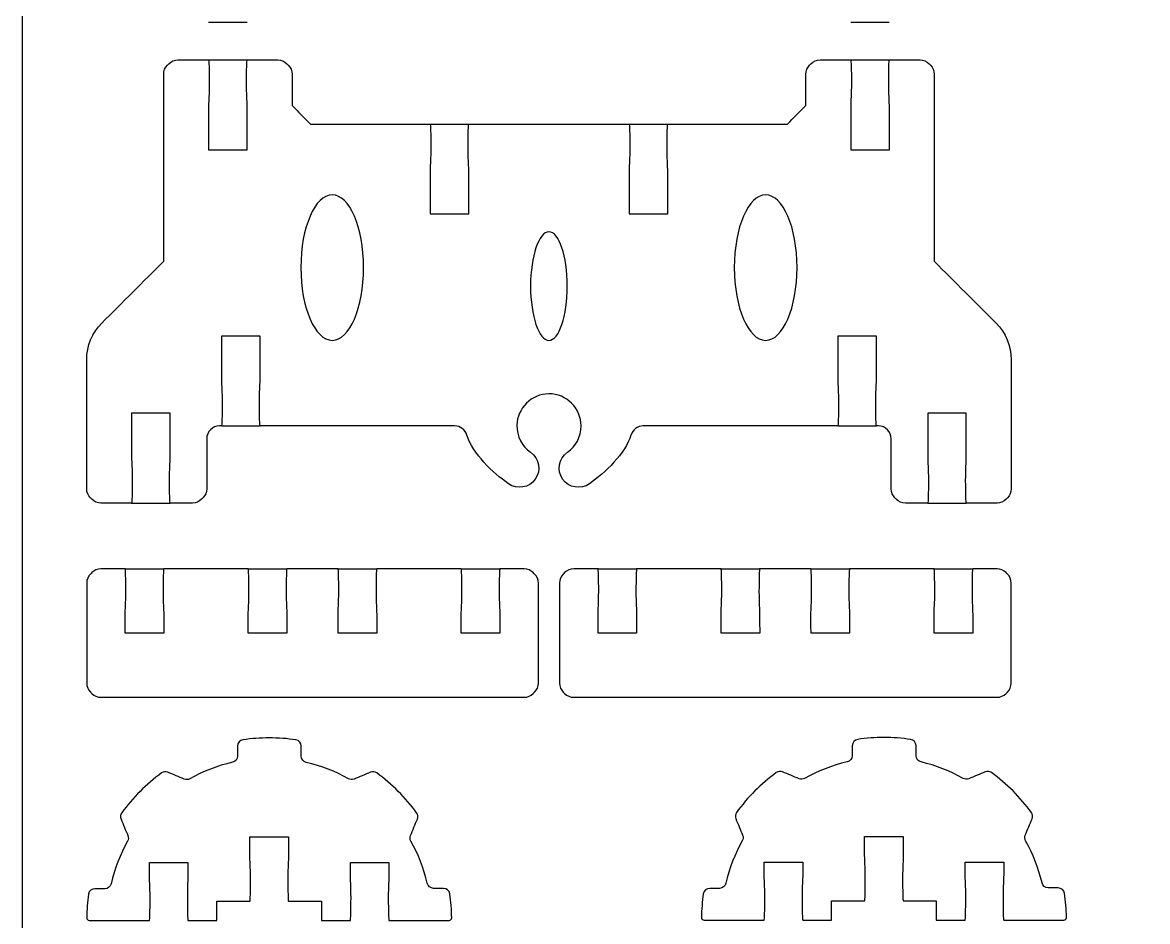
# Model space of a CAD drawing. Extents: x 0 to 410, y 0 to 300.
# Drawn here: x 210 to 297.6, y 126.9 to 196.9 of the extents above; entities that cross this region are included whole.
import ezdxf

# ---------------------------------------------------------------- set-up
doc = ezdxf.new("R2010")
doc.units = 0
doc.header["$MEASUREMENT"] = 0
doc.layers.add('DEFAULT', color=18, linetype='CONTINUOUS')

msp = doc.modelspace()

# ---------------------------------------------------------------- linework, layer by layer
at = {"layer": 'DEFAULT', "color": 18}
msp.add_lwpolyline([(410, 0.353), (210, 0.353), (210, 300.353), (410, 300.353)], close=True, dxfattribs=at)
at = {"layer": 'DEFAULT', "color": 1}
for points in [[(227.495, 196.876), (224.495, 196.876)], [(277.501, 196.876), (274.501, 196.876)], [(224.495, 193.956), (227.495, 193.956)], [(274.501, 193.956), (277.501, 193.956)], [(241.749, 188.961), (244.749, 188.961)], [(257.247, 188.961), (260.247, 188.961)], [(225.501, 165.459), (228.501, 165.459)], [(273.499, 165.459), (276.499, 165.459)], [(218.498, 159.458), (221.498, 159.458)], [(280.498, 159.458), (283.498, 159.458)], [(217.999, 154.328), (220.999, 154.328)], [(227.58, 154.328), (230.58, 154.328)], [(234.579, 154.328), (237.579, 154.328)], [(244.171, 154.328), (247.171, 154.328)], [(254.823, 154.328), (257.823, 154.328)], [(264.405, 154.328), (267.405, 154.328)], [(271.404, 154.328), (274.404, 154.328)], [(280.996, 154.328), (283.996, 154.328)]]:
    msp.add_lwpolyline(points, dxfattribs=at)
for points, knots in [([(215, 170.634), (215, 167.277), (215, 163.92), (215, 160.562), (215, 160.298), (215.106, 160.044), (215.293, 159.857), (215.328, 159.821), (215.363, 159.786), (215.399, 159.751), (215.586, 159.56), (215.84, 159.458), (216.108, 159.458), (216.904, 159.458), (217.7, 159.458), (218.496, 159.458), (218.524, 159.458), (218.545, 160.241), (218.545, 161.208), (218.545, 162.175), (218.496, 162.623), (218.496, 162.958), (218.496, 164.124), (218.496, 165.291), (218.496, 166.457), (219.497, 166.457), (220.497, 166.457), (221.498, 166.457), (221.498, 165.291), (221.498, 164.124), (221.498, 162.958), (221.498, 162.623), (221.449, 162.175), (221.449, 161.208), (221.449, 160.241), (221.47, 159.458), (221.498, 159.458), (222.079, 159.458), (222.66, 159.458), (223.241, 159.458), (223.505, 159.458), (223.759, 159.56), (223.946, 159.751), (223.982, 159.786), (224.017, 159.821), (224.052, 159.857), (224.239, 160.044), (224.345, 160.298), (224.345, 160.562), (224.345, 161.861), (224.345, 163.159), (224.345, 164.457), (224.345, 165.011), (224.793, 165.459), (225.347, 165.459), (225.397, 165.459), (225.448, 165.459), (225.499, 165.459), (225.527, 165.459), (225.548, 166.242), (225.548, 167.209), (225.548, 168.175), (225.499, 168.623), (225.499, 168.958), (225.497, 170.125), (225.496, 171.291), (225.495, 172.458), (226.496, 172.458), (227.496, 172.458), (228.497, 172.458), (228.498, 171.291), (228.5, 170.125), (228.501, 168.958), (228.501, 168.623), (228.451, 168.175), (228.451, 167.209), (228.451, 166.242), (228.473, 165.459), (228.501, 165.459), (233.551, 165.459), (238.602, 165.459), (243.652, 165.459), (244.093, 165.459), (244.481, 165.17), (244.608, 164.75), (245.039, 163.314), (246.63, 161.808), (247.847, 160.957), (248.524, 160.481), (249.459, 160.643), (249.932, 161.324), (250.408, 162.002), (250.242, 162.933), (249.568, 163.413), (248.909, 163.875), (248.478, 164.647), (248.499, 165.515), (248.531, 166.845), (249.656, 167.953), (250.986, 167.96), (252.373, 167.964), (253.498, 166.845), (253.498, 165.459), (253.498, 164.612), (253.082, 163.861), (252.433, 163.413), (251.752, 162.937), (251.59, 162.002), (252.062, 161.324), (252.539, 160.643), (253.47, 160.481), (254.151, 160.957), (255.364, 161.808), (256.955, 163.314), (257.386, 164.75), (257.513, 165.17), (257.901, 165.459), (258.342, 165.459), (263.394, 165.459), (268.445, 165.459), (273.497, 165.459), (273.525, 165.459), (273.547, 166.242), (273.547, 167.209), (273.547, 168.175), (273.497, 168.623), (273.497, 168.958), (273.498, 170.125), (273.5, 171.291), (273.501, 172.458), (274.501, 172.458), (275.502, 172.458), (276.503, 172.458), (276.502, 171.291), (276.5, 170.125), (276.499, 168.958), (276.499, 168.623), (276.45, 168.175), (276.45, 167.209), (276.45, 166.242), (276.471, 165.459), (276.499, 165.459), (276.55, 165.459), (276.6, 165.459), (276.651, 165.459), (277.201, 165.459), (277.649, 165.011), (277.649, 164.457), (277.649, 163.159), (277.649, 161.861), (277.649, 160.562), (277.649, 160.298), (277.755, 160.044), (277.942, 159.857), (277.977, 159.821), (278.013, 159.786), (278.048, 159.751), (278.235, 159.56), (278.489, 159.458), (278.757, 159.458), (279.337, 159.458), (279.917, 159.458), (280.496, 159.458), (280.525, 159.458), (280.546, 160.241), (280.546, 161.208), (280.546, 162.175), (280.496, 162.623), (280.496, 162.958), (280.496, 164.124), (280.496, 165.291), (280.496, 166.457), (281.497, 166.457), (282.498, 166.457), (283.498, 166.457), (283.498, 165.291), (283.498, 164.124), (283.498, 162.958), (283.498, 162.623), (283.449, 162.175), (283.449, 161.208), (283.449, 160.241), (283.47, 159.458), (283.498, 159.458), (284.296, 159.458), (285.093, 159.458), (285.89, 159.458), (286.155, 159.458), (286.409, 159.56), (286.596, 159.751), (286.631, 159.786), (286.666, 159.821), (286.702, 159.857), (286.889, 160.044), (286.994, 160.298), (286.994, 160.562), (286.994, 163.92), (286.994, 167.277), (286.994, 170.634), (286.994, 171.696), (286.575, 172.712), (285.823, 173.463), (284.216, 175.07), (282.608, 176.676), (281.001, 178.282), (281.001, 183.138), (281.001, 187.993), (281.001, 192.849), (281.001, 193.113), (280.895, 193.367), (280.708, 193.558), (280.673, 193.593), (280.637, 193.628), (280.602, 193.663), (280.415, 193.85), (280.161, 193.956), (279.897, 193.956), (279.099, 193.956), (278.302, 193.956), (277.505, 193.956), (277.477, 193.956), (277.455, 193.173), (277.455, 192.206), (277.455, 191.24), (277.505, 190.792), (277.505, 190.457), (277.505, 189.29), (277.505, 188.124), (277.505, 186.957), (276.504, 186.957), (275.503, 186.957), (274.503, 186.957), (274.503, 188.124), (274.503, 189.29), (274.503, 190.457), (274.503, 190.792), (274.552, 191.24), (274.552, 192.206), (274.552, 193.173), (274.527, 193.956), (274.499, 193.956), (273.703, 193.956), (272.907, 193.956), (272.111, 193.956), (271.843, 193.956), (271.589, 193.85), (271.402, 193.663), (271.366, 193.628), (271.331, 193.593), (271.296, 193.558), (271.109, 193.367), (271.003, 193.113), (271.003, 192.849), (271.003, 192.034), (271.003, 191.219), (271.003, 190.404), (270.523, 189.923), (270.043, 189.442), (269.564, 188.961), (266.458, 188.961), (263.352, 188.961), (260.247, 188.961), (260.219, 188.961), (260.197, 188.178), (260.197, 187.215), (260.194, 186.248), (260.243, 185.797), (260.243, 185.465), (260.243, 184.298), (260.243, 183.132), (260.243, 181.965), (259.243, 181.965), (258.242, 181.965), (257.241, 181.965), (257.241, 183.132), (257.241, 184.298), (257.241, 185.465), (257.241, 185.797), (257.294, 186.248), (257.294, 187.215), (257.294, 188.178), (257.273, 188.961), (257.245, 188.961), (253.08, 188.961), (248.914, 188.961), (244.749, 188.961), (244.721, 188.961), (244.7, 188.178), (244.7, 187.215), (244.7, 186.248), (244.749, 185.797), (244.749, 185.465), (244.749, 184.298), (244.749, 183.132), (244.749, 181.965), (243.749, 181.965), (242.748, 181.965), (241.747, 181.965), (241.747, 183.132), (241.747, 184.298), (241.747, 185.465), (241.747, 185.797), (241.797, 186.248), (241.797, 187.215), (241.797, 188.178), (241.775, 188.961), (241.747, 188.961), (238.642, 188.961), (235.536, 188.961), (232.431, 188.961), (231.951, 189.442), (231.471, 189.923), (230.991, 190.404), (230.991, 191.219), (230.991, 192.034), (230.991, 192.849), (230.991, 193.113), (230.886, 193.367), (230.699, 193.558), (230.663, 193.593), (230.628, 193.628), (230.593, 193.663), (230.406, 193.85), (230.152, 193.956), (229.887, 193.956), (229.09, 193.956), (228.293, 193.956), (227.495, 193.956), (227.467, 193.956), (227.446, 193.173), (227.446, 192.206), (227.446, 191.24), (227.495, 190.792), (227.495, 190.457), (227.495, 189.29), (227.495, 188.124), (227.495, 186.957), (226.495, 186.957), (225.494, 186.957), (224.493, 186.957), (224.493, 188.124), (224.493, 189.29), (224.493, 190.457), (224.493, 190.792), (224.543, 191.24), (224.543, 192.206), (224.543, 193.173), (224.521, 193.956), (224.493, 193.956), (223.696, 193.956), (222.899, 193.956), (222.101, 193.956), (221.833, 193.956), (221.579, 193.85), (221.392, 193.663), (221.357, 193.628), (221.322, 193.593), (221.286, 193.558), (221.099, 193.367), (220.994, 193.113), (220.994, 192.849), (220.994, 187.993), (220.994, 183.138), (220.994, 178.282), (219.386, 176.676), (217.779, 175.07), (216.171, 173.463), (215.423, 172.712), (215, 171.696), (215, 170.634)], [1, 1, 1, 1, 29.55, 29.55, 29.55, 30.55, 30.55, 30.55, 30.974264, 30.974264, 30.974264, 31.974264, 31.974264, 31.974264, 38.744264, 38.744264, 38.744264, 39.744264, 39.744264, 39.744264, 40.744264, 40.744264, 40.744264, 50.664264, 50.664264, 50.664264, 59.174264, 59.174264, 59.174264, 69.094264, 69.094264, 69.094264, 70.094264, 70.094264, 70.094264, 71.094264, 71.094264, 71.094264, 76.034264, 76.034264, 76.034264, 77.034264, 77.034264, 77.034264, 77.458528, 77.458528, 77.458528, 78.458528, 78.458528, 78.458528, 89.498528, 89.498528, 89.498528, 90.498528, 90.498528, 90.498528, 90.928528, 90.928528, 90.928528, 91.928528, 91.928528, 91.928528, 92.928528, 92.928528, 92.928528, 102.848533, 102.848533, 102.848533, 111.358533, 111.358533, 111.358533, 121.278538, 121.278538, 121.278538, 122.278538, 122.278538, 122.278538, 123.278538, 123.278538, 123.278538, 166.227538, 166.227538, 166.227538, 167.227538, 167.227538, 167.227538, 168.227538, 168.227538, 168.227538, 169.227538, 169.227538, 169.227538, 170.227538, 170.227538, 170.227538, 171.227538, 171.227538, 171.227538, 172.227538, 172.227538, 172.227538, 173.227538, 173.227538, 173.227538, 174.227538, 174.227538, 174.227538, 175.227538, 175.227538, 175.227538, 176.227538, 176.227538, 176.227538, 177.227538, 177.227538, 177.227538, 178.227538, 178.227538, 178.227538, 221.187538, 221.187538, 221.187538, 222.187538, 222.187538, 222.187538, 223.187538, 223.187538, 223.187538, 233.107543, 233.107543, 233.107543, 241.617543, 241.617543, 241.617543, 251.537548, 251.537548, 251.537548, 252.537548, 252.537548, 252.537548, 253.537548, 253.537548, 253.537548, 253.967548, 253.967548, 253.967548, 254.967548, 254.967548, 254.967548, 266.007548, 266.007548, 266.007548, 267.007548, 267.007548, 267.007548, 267.431812, 267.431812, 267.431812, 268.431812, 268.431812, 268.431812, 273.361812, 273.361812, 273.361812, 274.361812, 274.361812, 274.361812, 275.361812, 275.361812, 275.361812, 285.281812, 285.281812, 285.281812, 293.791812, 293.791812, 293.791812, 303.711812, 303.711812, 303.711812, 304.711812, 304.711812, 304.711812, 305.711812, 305.711812, 305.711812, 312.491812, 312.491812, 312.491812, 313.491812, 313.491812, 313.491812, 313.916076, 313.916076, 313.916076, 314.916076, 314.916076, 314.916076, 343.466076, 343.466076, 343.466076, 344.466076, 344.466076, 344.466076, 363.791306, 363.791306, 363.791306, 405.081306, 405.081306, 405.081306, 406.081306, 406.081306, 406.081306, 406.50557, 406.50557, 406.50557, 407.50557, 407.50557, 407.50557, 414.28557, 414.28557, 414.28557, 415.28557, 415.28557, 415.28557, 416.28557, 416.28557, 416.28557, 426.20557, 426.20557, 426.20557, 434.71557, 434.71557, 434.71557, 444.63557, 444.63557, 444.63557, 445.63557, 445.63557, 445.63557, 446.63557, 446.63557, 446.63557, 453.40557, 453.40557, 453.40557, 454.40557, 454.40557, 454.40557, 454.829834, 454.829834, 454.829834, 455.829834, 455.829834, 455.829834, 462.759834, 462.759834, 462.759834, 468.536901, 468.536901, 468.536901, 494.946901, 494.946901, 494.946901, 495.946901, 495.946901, 495.946901, 496.946901, 496.946901, 496.946901, 506.866901, 506.866901, 506.866901, 515.376901, 515.376901, 515.376901, 525.296901, 525.296901, 525.296901, 526.296901, 526.296901, 526.296901, 527.296901, 527.296901, 527.296901, 562.716901, 562.716901, 562.716901, 563.716901, 563.716901, 563.716901, 564.716901, 564.716901, 564.716901, 574.636901, 574.636901, 574.636901, 583.146901, 583.146901, 583.146901, 593.066901, 593.066901, 593.066901, 594.066901, 594.066901, 594.066901, 595.066901, 595.066901, 595.066901, 621.475901, 621.475901, 621.475901, 627.252968, 627.252968, 627.252968, 634.182968, 634.182968, 634.182968, 635.182968, 635.182968, 635.182968, 635.607232, 635.607232, 635.607232, 636.607232, 636.607232, 636.607232, 643.387232, 643.387232, 643.387232, 644.387232, 644.387232, 644.387232, 645.387232, 645.387232, 645.387232, 655.307232, 655.307232, 655.307232, 663.817232, 663.817232, 663.817232, 673.737232, 673.737232, 673.737232, 674.737232, 674.737232, 674.737232, 675.737232, 675.737232, 675.737232, 682.517232, 682.517232, 682.517232, 683.517232, 683.517232, 683.517232, 683.941496, 683.941496, 683.941496, 684.941496, 684.941496, 684.941496, 726.231496, 726.231496, 726.231496, 745.556725, 745.556725, 745.556725, 746.556725, 746.556725, 746.556725, 746.556725]), ([(231.676, 177.788), (231.676, 180.918), (232.773, 183.454), (234.12, 183.454), (235.472, 183.454), (236.565, 180.918), (236.565, 177.788), (236.565, 174.659), (235.472, 172.123), (234.12, 172.123), (232.773, 172.123), (231.676, 174.659), (231.676, 177.788)], [1, 1, 1, 1, 2, 2, 2, 3, 3, 3, 4, 4, 4, 5, 5, 5, 5]), ([(265.429, 177.788), (265.429, 180.918), (266.523, 183.454), (267.874, 183.454), (269.225, 183.454), (270.319, 180.918), (270.319, 177.788), (270.319, 174.659), (269.225, 172.123), (267.874, 172.123), (266.523, 172.123), (265.429, 174.659), (265.429, 177.788)], [1, 1, 1, 1, 2, 2, 2, 3, 3, 3, 4, 4, 4, 5, 5, 5, 5]), ([(249.565, 176.349), (249.565, 178.685), (250.207, 180.575), (250.997, 180.575), (251.787, 180.575), (252.429, 178.685), (252.429, 176.349), (252.429, 174.017), (251.787, 172.123), (250.997, 172.123), (250.207, 172.123), (249.565, 174.017), (249.565, 176.349)], [1, 1, 1, 1, 2, 2, 2, 3, 3, 3, 4, 4, 4, 5, 5, 5, 5]), ([(216.104, 144.33), (215.839, 144.33), (215.585, 144.436), (215.399, 144.623), (215.363, 144.658), (215.328, 144.693), (215.293, 144.728), (215.106, 144.915), (215, 145.169), (215, 145.434), (215, 148.03), (215, 150.627), (215, 153.223), (215, 153.488), (215.106, 153.742), (215.293, 153.929), (215.328, 153.964), (215.363, 153.999), (215.399, 154.035), (215.585, 154.222), (215.839, 154.328), (216.104, 154.328), (216.736, 154.328), (217.367, 154.328), (217.998, 154.328), (218.027, 154.328), (218.048, 153.544), (218.048, 152.578), (218.048, 151.611), (217.998, 151.163), (217.998, 150.828), (217.998, 150.328), (217.998, 149.828), (217.998, 149.329), (218.999, 149.329), (220, 149.329), (221.001, 149.329), (221.001, 149.828), (221.001, 150.328), (221.001, 150.828), (221.001, 151.163), (220.951, 151.611), (220.951, 152.578), (220.951, 153.544), (220.972, 154.328), (221.001, 154.328), (223.194, 154.328), (225.387, 154.328), (227.58, 154.328), (227.608, 154.328), (227.629, 153.544), (227.629, 152.578), (227.629, 151.611), (227.58, 151.163), (227.58, 150.828), (227.581, 150.328), (227.582, 149.828), (227.583, 149.329), (228.584, 149.329), (229.585, 149.329), (230.586, 149.329), (230.584, 149.828), (230.583, 150.328), (230.582, 150.828), (230.582, 151.163), (230.533, 151.611), (230.533, 152.578), (230.533, 153.544), (230.554, 154.328), (230.582, 154.328), (231.914, 154.328), (233.247, 154.328), (234.579, 154.328), (234.607, 154.328), (234.628, 153.544), (234.628, 152.578), (234.628, 151.611), (234.579, 151.163), (234.579, 150.828), (234.58, 150.328), (234.581, 149.828), (234.583, 149.329), (235.583, 149.33), (236.584, 149.331), (237.585, 149.332), (237.584, 149.832), (237.582, 150.332), (237.581, 150.832), (237.581, 151.167), (237.532, 151.615), (237.532, 152.581), (237.532, 153.502), (237.549, 154.257), (237.581, 154.328), (239.778, 154.328), (241.974, 154.328), (244.171, 154.328), (244.199, 154.328), (244.22, 153.544), (244.22, 152.578), (244.22, 151.611), (244.171, 151.163), (244.171, 150.828), (244.171, 150.328), (244.171, 149.828), (244.171, 149.329), (245.171, 149.329), (246.172, 149.329), (247.173, 149.329), (247.173, 149.828), (247.173, 150.328), (247.173, 150.828), (247.173, 151.163), (247.123, 151.611), (247.123, 152.578), (247.123, 153.544), (247.145, 154.328), (247.173, 154.328), (247.804, 154.328), (248.436, 154.328), (249.067, 154.328), (249.332, 154.328), (249.586, 154.222), (249.773, 154.035), (249.808, 153.999), (249.843, 153.964), (249.879, 153.929), (250.066, 153.742), (250.171, 153.488), (250.171, 153.223), (250.171, 150.627), (250.171, 148.03), (250.171, 145.434), (250.171, 145.169), (250.066, 144.915), (249.879, 144.728), (249.843, 144.693), (249.808, 144.658), (249.773, 144.623), (249.586, 144.436), (249.332, 144.33), (249.067, 144.33), (238.08, 144.33), (227.092, 144.33), (216.104, 144.33)], [93.439, 93.439, 93.439, 93.439, 94.439, 94.439, 94.439, 94.863264, 94.863264, 94.863264, 95.863264, 95.863264, 95.863264, 117.943264, 117.943264, 117.943264, 118.943264, 118.943264, 118.943264, 119.367528, 119.367528, 119.367528, 120.367528, 120.367528, 120.367528, 125.737528, 125.737528, 125.737528, 126.737528, 126.737528, 126.737528, 127.737528, 127.737528, 127.737528, 131.987528, 131.987528, 131.987528, 140.497528, 140.497528, 140.497528, 144.747528, 144.747528, 144.747528, 145.747528, 145.747528, 145.747528, 146.747528, 146.747528, 146.747528, 165.397528, 165.397528, 165.397528, 166.397528, 166.397528, 166.397528, 167.397528, 167.397528, 167.397528, 171.64754, 171.64754, 171.64754, 180.15754, 180.15754, 180.15754, 184.407552, 184.407552, 184.407552, 185.407552, 185.407552, 185.407552, 186.407552, 186.407552, 186.407552, 197.737552, 197.737552, 197.737552, 198.737552, 198.737552, 198.737552, 199.737552, 199.737552, 199.737552, 203.987563, 203.987563, 203.987563, 212.497569, 212.497569, 212.497569, 216.747581, 216.747581, 216.747581, 217.747581, 217.747581, 217.747581, 218.747581, 218.747581, 218.747581, 237.426581, 237.426581, 237.426581, 238.426581, 238.426581, 238.426581, 239.426581, 239.426581, 239.426581, 243.676581, 243.676581, 243.676581, 252.186581, 252.186581, 252.186581, 256.436581, 256.436581, 256.436581, 257.436581, 257.436581, 257.436581, 258.436581, 258.436581, 258.436581, 263.806581, 263.806581, 263.806581, 264.806581, 264.806581, 264.806581, 265.230845, 265.230845, 265.230845, 266.230845, 266.230845, 266.230845, 288.310845, 288.310845, 288.310845, 289.310845, 289.310845, 289.310845, 289.735109, 289.735109, 289.735109, 290.735109, 290.735109, 290.735109, 384.174109, 384.174109, 384.174109, 384.174109]), ([(252.927, 144.33), (252.662, 144.33), (252.408, 144.436), (252.221, 144.623), (252.186, 144.658), (252.151, 144.693), (252.115, 144.728), (251.928, 144.915), (251.823, 145.169), (251.823, 145.434), (251.823, 148.03), (251.823, 150.627), (251.823, 153.223), (251.823, 153.488), (251.928, 153.742), (252.115, 153.929), (252.151, 153.964), (252.186, 153.999), (252.221, 154.035), (252.408, 154.222), (252.662, 154.328), (252.927, 154.328), (253.558, 154.328), (254.19, 154.328), (254.821, 154.328), (254.849, 154.328), (254.871, 153.544), (254.871, 152.578), (254.871, 151.611), (254.821, 151.163), (254.821, 150.828), (254.821, 150.328), (254.821, 149.828), (254.821, 149.329), (255.822, 149.329), (256.823, 149.329), (257.823, 149.329), (257.823, 149.828), (257.823, 150.328), (257.823, 150.828), (257.823, 151.163), (257.774, 151.611), (257.774, 152.578), (257.774, 153.544), (257.795, 154.328), (257.823, 154.328), (260.016, 154.328), (262.21, 154.328), (264.403, 154.328), (264.431, 154.328), (264.452, 153.544), (264.452, 152.578), (264.452, 151.611), (264.403, 151.163), (264.403, 150.828), (264.404, 150.328), (264.405, 149.828), (264.406, 149.329), (265.407, 149.329), (266.408, 149.329), (267.408, 149.329), (267.407, 149.828), (267.406, 150.328), (267.405, 150.828), (267.405, 151.163), (267.355, 151.611), (267.355, 152.578), (267.355, 153.544), (267.377, 154.328), (267.405, 154.328), (268.737, 154.328), (270.069, 154.328), (271.402, 154.328), (271.43, 154.328), (271.451, 153.544), (271.451, 152.578), (271.451, 151.611), (271.402, 151.163), (271.402, 150.828), (271.403, 150.328), (271.404, 149.828), (271.405, 149.329), (272.406, 149.33), (273.407, 149.331), (274.407, 149.332), (274.406, 149.832), (274.405, 150.332), (274.404, 150.832), (274.404, 151.167), (274.355, 151.615), (274.355, 152.581), (274.355, 153.502), (274.372, 154.257), (274.404, 154.328), (276.6, 154.328), (278.797, 154.328), (280.993, 154.328), (281.022, 154.328), (281.043, 153.544), (281.043, 152.578), (281.043, 151.611), (280.993, 151.163), (280.993, 150.828), (280.993, 150.328), (280.993, 149.828), (280.993, 149.329), (281.994, 149.329), (282.995, 149.329), (283.996, 149.329), (283.996, 149.828), (283.996, 150.328), (283.996, 150.828), (283.996, 151.163), (283.946, 151.611), (283.946, 152.578), (283.946, 153.544), (283.967, 154.328), (283.996, 154.328), (284.627, 154.328), (285.259, 154.328), (285.89, 154.328), (286.155, 154.328), (286.409, 154.222), (286.596, 154.035), (286.631, 153.999), (286.666, 153.964), (286.701, 153.929), (286.888, 153.742), (286.994, 153.488), (286.994, 153.223), (286.994, 150.627), (286.994, 148.03), (286.994, 145.434), (286.994, 145.169), (286.888, 144.915), (286.701, 144.728), (286.666, 144.693), (286.631, 144.658), (286.596, 144.623), (286.409, 144.436), (286.155, 144.33), (285.89, 144.33), (274.902, 144.33), (263.915, 144.33), (252.927, 144.33)], [93.439, 93.439, 93.439, 93.439, 94.439, 94.439, 94.439, 94.863264, 94.863264, 94.863264, 95.863264, 95.863264, 95.863264, 117.943264, 117.943264, 117.943264, 118.943264, 118.943264, 118.943264, 119.367528, 119.367528, 119.367528, 120.367528, 120.367528, 120.367528, 125.737528, 125.737528, 125.737528, 126.737528, 126.737528, 126.737528, 127.737528, 127.737528, 127.737528, 131.987528, 131.987528, 131.987528, 140.497528, 140.497528, 140.497528, 144.747528, 144.747528, 144.747528, 145.747528, 145.747528, 145.747528, 146.747528, 146.747528, 146.747528, 165.397528, 165.397528, 165.397528, 166.397528, 166.397528, 166.397528, 167.397528, 167.397528, 167.397528, 171.64754, 171.64754, 171.64754, 180.15754, 180.15754, 180.15754, 184.407552, 184.407552, 184.407552, 185.407552, 185.407552, 185.407552, 186.407552, 186.407552, 186.407552, 197.737552, 197.737552, 197.737552, 198.737552, 198.737552, 198.737552, 199.737552, 199.737552, 199.737552, 203.987563, 203.987563, 203.987563, 212.497569, 212.497569, 212.497569, 216.747581, 216.747581, 216.747581, 217.747581, 217.747581, 217.747581, 218.747581, 218.747581, 218.747581, 237.426581, 237.426581, 237.426581, 238.426581, 238.426581, 238.426581, 239.426581, 239.426581, 239.426581, 243.676581, 243.676581, 243.676581, 252.186581, 252.186581, 252.186581, 256.436581, 256.436581, 256.436581, 257.436581, 257.436581, 257.436581, 258.436581, 258.436581, 258.436581, 263.806581, 263.806581, 263.806581, 264.806581, 264.806581, 264.806581, 265.230845, 265.230845, 265.230845, 266.230845, 266.230845, 266.230845, 288.310845, 288.310845, 288.310845, 289.310845, 289.310845, 289.310845, 289.735109, 289.735109, 289.735109, 290.735109, 290.735109, 290.735109, 384.174109, 384.174109, 384.174109, 384.174109]), ([(231.712, 140.519), (231.712, 140.263), (231.711, 140.007), (231.71, 139.75), (231.71, 139.516), (231.874, 139.316), (232.103, 139.263), (233.268, 138.991), (234.368, 138.557), (235.384, 137.987), (235.517, 137.912), (235.676, 137.901), (235.817, 137.959), (236.247, 138.136), (236.676, 138.313), (237.106, 138.49), (237.267, 138.557), (237.452, 138.537), (237.592, 138.435), (238.78, 137.569), (239.829, 136.521), (240.694, 135.333), (240.797, 135.192), (240.816, 135.006), (240.749, 134.845), (240.572, 134.418), (240.394, 133.992), (240.217, 133.565), (240.158, 133.423), (240.169, 133.264), (240.244, 133.13), (240.814, 132.114), (241.248, 131.011), (241.52, 129.845), (241.573, 129.617), (241.772, 129.453), (242.006, 129.453), (242.264, 129.453), (242.522, 129.453), (242.78, 129.453), (243.026, 129.453), (243.239, 129.275), (243.275, 129.032), (243.365, 128.42), (243.415, 127.795), (243.424, 127.159), (243.426, 127.048), (243.334, 126.955), (243.222, 126.955), (241.66, 126.955), (240.098, 126.955), (238.536, 126.955), (238.508, 126.955), (238.487, 127.739), (238.487, 128.705), (238.487, 129.672), (238.536, 130.12), (238.536, 130.455), (238.536, 130.788), (238.536, 131.121), (238.536, 131.453), (237.535, 131.453), (236.535, 131.453), (235.534, 131.453), (235.534, 131.121), (235.534, 130.788), (235.534, 130.455), (235.534, 130.12), (235.583, 129.672), (235.583, 128.705), (235.583, 127.739), (235.562, 126.955), (235.534, 126.955), (234.785, 126.955), (234.036, 126.955), (233.287, 126.955), (233.287, 127.455), (233.287, 127.955), (233.287, 128.455), (232.428, 128.455), (231.57, 128.455), (230.711, 128.455), (230.683, 128.455), (230.662, 129.238), (230.662, 130.205), (230.662, 131.171), (230.711, 131.619), (230.711, 131.954), (230.711, 132.454), (230.711, 132.954), (230.711, 133.454), (229.711, 133.454), (228.71, 133.454), (227.709, 133.454), (227.709, 132.954), (227.709, 132.454), (227.709, 131.954), (227.709, 131.619), (227.758, 131.171), (227.758, 130.205), (227.758, 129.238), (227.737, 128.455), (227.709, 128.455), (226.852, 128.454), (225.995, 128.452), (225.137, 128.451), (225.137, 127.951), (225.137, 127.452), (225.137, 126.952), (224.387, 126.952), (223.637, 126.952), (222.887, 126.955), (222.859, 126.955), (222.837, 127.739), (222.837, 128.705), (222.837, 129.672), (222.887, 130.12), (222.887, 130.455), (222.887, 130.788), (222.887, 131.121), (222.887, 131.453), (221.886, 131.453), (220.885, 131.453), (219.885, 131.453), (219.885, 131.121), (219.885, 130.788), (219.885, 130.455), (219.885, 130.12), (219.934, 129.672), (219.934, 128.705), (219.934, 127.739), (219.913, 126.955), (219.885, 126.955), (218.324, 126.955), (216.763, 126.955), (215.202, 126.955), (215.09, 126.955), (214.998, 127.047), (215, 127.159), (215.009, 127.782), (215.059, 128.398), (215.146, 129), (215.181, 129.243), (215.395, 129.421), (215.641, 129.421), (215.899, 129.421), (216.158, 129.421), (216.417, 129.421), (216.651, 129.421), (216.85, 129.586), (216.903, 129.815), (217.173, 130.989), (217.607, 132.101), (218.18, 133.124), (218.255, 133.257), (218.266, 133.416), (218.208, 133.557), (218.03, 133.988), (217.852, 134.418), (217.674, 134.849), (217.607, 135.01), (217.627, 135.196), (217.73, 135.336), (218.598, 136.523), (219.643, 137.569), (220.83, 138.436), (220.971, 138.54), (221.158, 138.559), (221.319, 138.492), (221.747, 138.314), (222.175, 138.135), (222.602, 137.957), (222.744, 137.898), (222.904, 137.909), (223.037, 137.984), (224.063, 138.56), (225.176, 138.998), (226.35, 139.268), (226.578, 139.321), (226.743, 139.519), (226.743, 139.753), (226.744, 140.01), (226.745, 140.267), (226.745, 140.524), (226.745, 140.77), (226.923, 140.982), (227.166, 141.018), (227.835, 141.116), (228.519, 141.169), (229.212, 141.169), (229.919, 141.169), (230.613, 141.116), (231.292, 141.015), (231.535, 140.979), (231.713, 140.765), (231.712, 140.519)], [1, 1, 1, 1, 3.180006, 3.180006, 3.180006, 4.180006, 4.180006, 4.180006, 5.180006, 5.180006, 5.180006, 6.180006, 6.180006, 6.180006, 10.131264, 10.131264, 10.131264, 11.131264, 11.131264, 11.131264, 12.131264, 12.131264, 12.131264, 13.131264, 13.131264, 13.131264, 17.06188, 17.06188, 17.06188, 18.06188, 18.06188, 18.06188, 19.06188, 19.06188, 19.06188, 20.06188, 20.06188, 20.06188, 22.25588, 22.25588, 22.25588, 23.25588, 23.25588, 23.25588, 24.25588, 24.25588, 24.25588, 25.25588, 25.25588, 25.25588, 38.53888, 38.53888, 38.53888, 39.53888, 39.53888, 39.53888, 40.53888, 40.53888, 40.53888, 43.36888, 43.36888, 43.36888, 51.87888, 51.87888, 51.87888, 54.70888, 54.70888, 54.70888, 55.70888, 55.70888, 55.70888, 56.70888, 56.70888, 56.70888, 63.07888, 63.07888, 63.07888, 67.32888, 67.32888, 67.32888, 74.62888, 74.62888, 74.62888, 75.62888, 75.62888, 75.62888, 76.62888, 76.62888, 76.62888, 80.87888, 80.87888, 80.87888, 89.38888, 89.38888, 89.38888, 93.63888, 93.63888, 93.63888, 94.63888, 94.63888, 94.63888, 95.63888, 95.63888, 95.63888, 102.929887, 102.929887, 102.929887, 107.179887, 107.179887, 107.179887, 113.568887, 113.568887, 113.568887, 114.568887, 114.568887, 114.568887, 115.568887, 115.568887, 115.568887, 118.398887, 118.398887, 118.398887, 126.908887, 126.908887, 126.908887, 129.738887, 129.738887, 129.738887, 130.738887, 130.738887, 130.738887, 131.738887, 131.738887, 131.738887, 145.011887, 145.011887, 145.011887, 146.011887, 146.011887, 146.011887, 147.011887, 147.011887, 147.011887, 148.011887, 148.011887, 148.011887, 150.210887, 150.210887, 150.210887, 151.210887, 151.210887, 151.210887, 152.210887, 152.210887, 152.210887, 153.210887, 153.210887, 153.210887, 157.172593, 157.172593, 157.172593, 158.172593, 158.172593, 158.172593, 159.172593, 159.172593, 159.172593, 160.172593, 160.172593, 160.172593, 164.112363, 164.112363, 164.112363, 165.112363, 165.112363, 165.112363, 166.112363, 166.112363, 166.112363, 167.112363, 167.112363, 167.112363, 169.298369, 169.298369, 169.298369, 170.298369, 170.298369, 170.298369, 171.298369, 171.298369, 171.298369, 172.298369, 172.298369, 172.298369, 173.298369, 173.298369, 173.298369, 173.298369]), ([(279.586, 140.55), (279.586, 140.294), (279.585, 140.037), (279.584, 139.781), (279.584, 139.546), (279.748, 139.347), (279.977, 139.294), (281.142, 139.021), (282.242, 138.587), (283.258, 138.018), (283.391, 137.943), (283.55, 137.931), (283.691, 137.989), (284.121, 138.167), (284.55, 138.344), (284.98, 138.521), (285.141, 138.587), (285.326, 138.567), (285.466, 138.465), (286.654, 137.6), (287.702, 136.551), (288.568, 135.364), (288.671, 135.223), (288.69, 135.037), (288.623, 134.875), (288.446, 134.449), (288.268, 134.022), (288.091, 133.595), (288.032, 133.454), (288.043, 133.294), (288.118, 133.161), (288.688, 132.145), (289.122, 131.042), (289.394, 129.876), (289.447, 129.648), (289.646, 129.484), (289.88, 129.484), (290.138, 129.484), (290.396, 129.484), (290.654, 129.484), (290.9, 129.484), (291.113, 129.306), (291.149, 129.063), (291.239, 128.45), (291.289, 127.826), (291.298, 127.19), (291.299, 127.078), (291.208, 126.986), (291.096, 126.986), (289.534, 126.986), (287.972, 126.986), (286.41, 126.986), (286.382, 126.986), (286.361, 127.769), (286.361, 128.736), (286.361, 129.702), (286.41, 130.15), (286.41, 130.485), (286.41, 130.818), (286.41, 131.151), (286.41, 131.484), (285.409, 131.484), (284.408, 131.484), (283.408, 131.484), (283.408, 131.151), (283.408, 130.818), (283.408, 130.485), (283.408, 130.15), (283.457, 129.702), (283.457, 128.736), (283.457, 127.769), (283.436, 126.986), (283.408, 126.986), (282.659, 126.986), (281.91, 126.986), (281.161, 126.986), (281.161, 127.486), (281.161, 127.985), (281.161, 128.485), (280.302, 128.485), (279.444, 128.485), (278.585, 128.485), (278.557, 128.485), (278.536, 129.268), (278.536, 130.235), (278.536, 131.202), (278.585, 131.65), (278.585, 131.985), (278.585, 132.485), (278.585, 132.984), (278.585, 133.484), (277.584, 133.484), (276.584, 133.484), (275.583, 133.484), (275.583, 132.984), (275.583, 132.485), (275.583, 131.985), (275.583, 131.65), (275.632, 131.202), (275.632, 130.235), (275.632, 129.268), (275.611, 128.485), (275.583, 128.485), (274.726, 128.484), (273.868, 128.483), (273.011, 128.482), (273.011, 127.982), (273.011, 127.482), (273.011, 126.982), (272.261, 126.982), (271.511, 126.982), (270.761, 126.986), (270.732, 126.986), (270.711, 127.769), (270.711, 128.736), (270.711, 129.702), (270.761, 130.15), (270.761, 130.485), (270.761, 130.818), (270.761, 131.151), (270.761, 131.484), (269.76, 131.484), (268.759, 131.484), (267.759, 131.484), (267.759, 131.151), (267.759, 130.818), (267.759, 130.485), (267.759, 130.15), (267.808, 129.702), (267.808, 128.736), (267.808, 127.769), (267.787, 126.986), (267.759, 126.986), (266.198, 126.986), (264.637, 126.986), (263.076, 126.986), (262.964, 126.986), (262.872, 127.078), (262.874, 127.19), (262.883, 127.813), (262.933, 128.428), (263.02, 129.03), (263.055, 129.274), (263.269, 129.452), (263.515, 129.452), (263.773, 129.452), (264.032, 129.452), (264.29, 129.452), (264.525, 129.452), (264.724, 129.617), (264.777, 129.846), (265.047, 131.019), (265.481, 132.131), (266.054, 133.154), (266.129, 133.288), (266.14, 133.446), (266.082, 133.587), (265.904, 134.018), (265.726, 134.448), (265.548, 134.879), (265.481, 135.04), (265.501, 135.226), (265.604, 135.367), (266.472, 136.554), (267.517, 137.599), (268.704, 138.467), (268.845, 138.57), (269.032, 138.59), (269.193, 138.522), (269.621, 138.344), (270.048, 138.166), (270.476, 137.987), (270.618, 137.928), (270.778, 137.94), (270.911, 138.015), (271.937, 138.591), (273.05, 139.028), (274.224, 139.299), (274.452, 139.351), (274.617, 139.549), (274.617, 139.784), (274.618, 140.041), (274.618, 140.298), (274.619, 140.555), (274.619, 140.8), (274.797, 141.013), (275.04, 141.048), (275.708, 141.146), (276.392, 141.199), (277.086, 141.199), (277.793, 141.199), (278.487, 141.146), (279.166, 141.046), (279.409, 141.01), (279.586, 140.796), (279.586, 140.55)], [0, 0, 0, 0, 2.180006, 2.180006, 2.180006, 3.180006, 3.180006, 3.180006, 4.180006, 4.180006, 4.180006, 5.180006, 5.180006, 5.180006, 9.131264, 9.131264, 9.131264, 10.131264, 10.131264, 10.131264, 11.131264, 11.131264, 11.131264, 12.131264, 12.131264, 12.131264, 16.06188, 16.06188, 16.06188, 17.06188, 17.06188, 17.06188, 18.06188, 18.06188, 18.06188, 19.06188, 19.06188, 19.06188, 21.25588, 21.25588, 21.25588, 22.25588, 22.25588, 22.25588, 23.25588, 23.25588, 23.25588, 24.25588, 24.25588, 24.25588, 37.53988, 37.53988, 37.53988, 38.53988, 38.53988, 38.53988, 39.53988, 39.53988, 39.53988, 42.36988, 42.36988, 42.36988, 50.87888, 50.87888, 50.87888, 53.70888, 53.70888, 53.70888, 54.70888, 54.70888, 54.70888, 55.70888, 55.70888, 55.70888, 62.07888, 62.07888, 62.07888, 66.32888, 66.32888, 66.32888, 73.62888, 73.62888, 73.62888, 74.62888, 74.62888, 74.62888, 75.62888, 75.62888, 75.62888, 79.87888, 79.87888, 79.87888, 88.38988, 88.38988, 88.38988, 92.63988, 92.63988, 92.63988, 93.63988, 93.63988, 93.63988, 94.63988, 94.63988, 94.63988, 101.929887, 101.929887, 101.929887, 106.179887, 106.179887, 106.179887, 112.568887, 112.568887, 112.568887, 113.568887, 113.568887, 113.568887, 114.568887, 114.568887, 114.568887, 117.398887, 117.398887, 117.398887, 125.908887, 125.908887, 125.908887, 128.738887, 128.738887, 128.738887, 129.738887, 129.738887, 129.738887, 130.738887, 130.738887, 130.738887, 144.012887, 144.012887, 144.012887, 145.012887, 145.012887, 145.012887, 146.012887, 146.012887, 146.012887, 147.012887, 147.012887, 147.012887, 149.211887, 149.211887, 149.211887, 150.211887, 150.211887, 150.211887, 151.211887, 151.211887, 151.211887, 152.211887, 152.211887, 152.211887, 156.173593, 156.173593, 156.173593, 157.173593, 157.173593, 157.173593, 158.173593, 158.173593, 158.173593, 159.173593, 159.173593, 159.173593, 163.113363, 163.113363, 163.113363, 164.113363, 164.113363, 164.113363, 165.113363, 165.113363, 165.113363, 166.113363, 166.113363, 166.113363, 168.298369, 168.298369, 168.298369, 169.298369, 169.298369, 169.298369, 170.298369, 170.298369, 170.298369, 171.298369, 171.298369, 171.298369, 172.298369, 172.298369, 172.298369, 172.298369])]:
    msp.add_open_spline(points, degree=3, knots=knots, dxfattribs=at)

doc.saveas('drawing.dxf')
